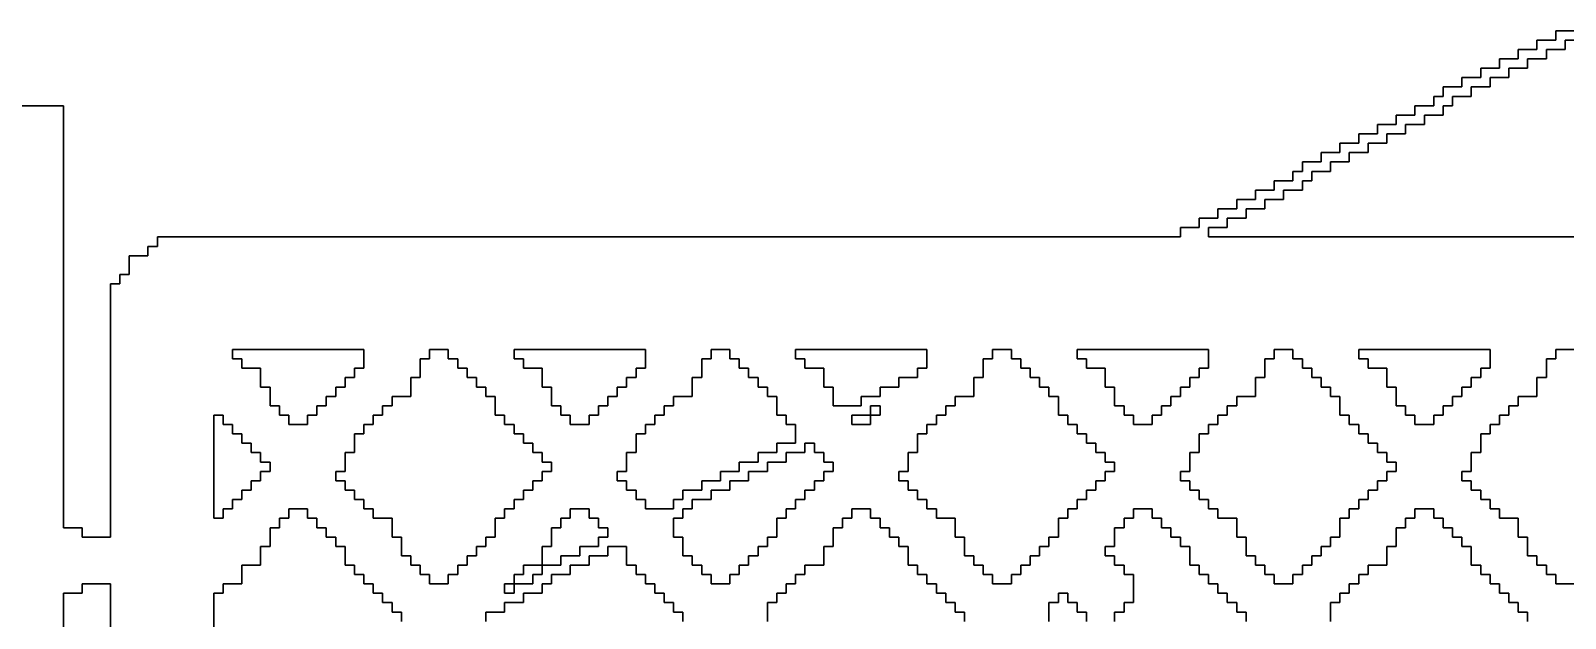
# Model space of a CAD drawing. Header units: millimetres. Extents: x 0 to 6624, y -35 to 3500.
# Drawn here: x 5087.6 to 5465.1, y 194.4 to 338.9 of the extents above; entities that cross this region are included whole.
import ezdxf

# ---------------------------------------------------------------- set-up
doc = ezdxf.new("R2010")
doc.units = ezdxf.units.MM
doc.layers.add('garden_ground', color=7, linetype='Continuous')
doc.layers.add('shiorido', color=7, linetype='Continuous')

msp = doc.modelspace()

# ---------------------------------------------------------------- linework, layer by layer
at = {"layer": 'garden_ground'}
for points in [[(5056.45, 320.49), (5095.7, 320.49), (5095.7, 216.73), (5100.31, 216.73), (5100.31, 214.43), (5107.24, 214.43), (5107.24, 276.68), (5109.55, 276.68), (5109.55, 278.99), (5111.86, 278.99), (5111.86, 283.6), (5116.47, 283.6), (5116.47, 285.9), (5118.78, 285.9), (5118.78, 288.21), (5370.4, 288.21), (5370.4, 290.51), (5375.01, 290.51), (5375.01, 292.82), (5379.63, 292.82), (5379.63, 295.13), (5384.25, 295.13), (5384.25, 297.43), (5388.86, 297.43), (5388.86, 299.74), (5393.48, 299.74), (5393.48, 302.04), (5398.1, 302.04), (5398.1, 304.35), (5400.41, 304.35), (5400.41, 306.65), (5405.02, 306.65), (5405.02, 308.96), (5409.64, 308.96), (5409.64, 311.26), (5414.26, 311.26), (5414.26, 313.57), (5418.87, 313.57), (5418.87, 315.88), (5423.49, 315.88), (5423.49, 318.18), (5428.11, 318.18), (5428.11, 320.49), (5432.72, 320.49), (5432.72, 322.79), (5435.03, 322.79), (5435.03, 325.1), (5439.65, 325.1), (5439.65, 327.4), (5444.27, 327.4), (5444.27, 329.71), (5448.88, 329.71), (5448.88, 332.02), (5453.5, 332.02), (5453.5, 334.32), (5458.12, 334.32), (5458.12, 336.63), (5462.73, 336.63), (5462.73, 338.93), (5467.35, 338.93)], [(5469.66, 336.63), (5465.04, 336.63), (5465.04, 334.32), (5460.42, 334.32), (5460.42, 332.02), (5455.81, 332.02), (5455.81, 329.71), (5451.19, 329.71), (5451.19, 327.4), (5446.57, 327.4), (5446.57, 325.1), (5441.96, 325.1), (5441.96, 322.79), (5437.34, 322.79), (5437.34, 320.49), (5435.03, 320.49), (5435.03, 318.18), (5430.42, 318.18), (5430.42, 315.88), (5425.8, 315.88), (5425.8, 313.57), (5421.18, 313.57), (5421.18, 311.26), (5416.57, 311.26), (5416.57, 308.96), (5411.95, 308.96), (5411.95, 306.65), (5407.33, 306.65), (5407.33, 304.35), (5402.71, 304.35), (5402.71, 302.04), (5400.41, 302.04), (5400.41, 299.74), (5395.79, 299.74), (5395.79, 297.43), (5391.17, 297.43), (5391.17, 295.13), (5386.56, 295.13), (5386.56, 292.82), (5381.94, 292.82), (5381.94, 290.51), (5377.32, 290.51), (5377.32, 288.21), (5585.08, 288.21)], [(5467.35, 260.54), (5462.73, 260.54), (5462.73, 260.54), (5462.73, 258.23), (5460.42, 258.23), (5460.42, 253.62), (5458.12, 253.62), (5458.12, 249.01), (5453.5, 249.01), (5453.5, 246.71), (5451.19, 246.71), (5451.19, 244.4), (5448.88, 244.4), (5448.88, 242.09), (5446.57, 242.09), (5446.57, 239.79), (5444.27, 239.79), (5444.27, 235.18), (5441.96, 235.18), (5441.96, 230.57), (5439.65, 230.57), (5439.65, 228.26), (5441.96, 228.26), (5441.96, 225.96), (5444.27, 225.96), (5444.27, 223.65), (5446.57, 223.65), (5446.57, 221.34), (5448.88, 221.34), (5448.88, 219.04), (5453.5, 219.04), (5453.5, 214.43), (5455.81, 214.43), (5455.81, 209.82), (5458.12, 209.82), (5458.12, 207.51), (5460.42, 207.51), (5460.42, 205.2), (5462.73, 205.2), (5462.73, 202.9), (5467.35, 202.9)], [(5178.8, 193.68), (5178.8, 195.98), (5176.49, 195.98), (5176.49, 198.29), (5174.18, 198.29), (5174.18, 200.59), (5171.87, 200.59), (5171.87, 202.9), (5169.57, 202.9), (5169.57, 205.2), (5167.26, 205.2), (5167.26, 207.51), (5164.95, 207.51), (5164.95, 212.12), (5162.64, 212.12), (5162.64, 214.43), (5160.33, 214.43), (5160.33, 216.73), (5158.02, 216.73), (5158.02, 219.04), (5155.72, 219.04), (5155.72, 221.34), (5151.1, 221.34), (5151.1, 221.34), (5151.1, 219.04), (5148.79, 219.04), (5148.79, 216.73), (5146.48, 216.73), (5146.48, 212.12), (5144.17, 212.12), (5144.17, 207.51), (5139.56, 207.51), (5139.56, 202.9), (5134.94, 202.9), (5134.94, 200.59), (5132.63, 200.59), (5132.63, 184.45)], [(5317.3, 193.68), (5317.3, 195.98), (5315, 195.98), (5315, 198.29), (5312.69, 198.29), (5312.69, 200.59), (5310.38, 200.59), (5310.38, 202.9), (5308.07, 202.9), (5308.07, 205.2), (5305.76, 205.2), (5305.76, 207.51), (5303.45, 207.51), (5303.45, 212.12), (5301.14, 212.12), (5301.14, 214.43), (5298.84, 214.43), (5298.84, 216.73), (5296.53, 216.73), (5296.53, 219.04), (5294.22, 219.04), (5294.22, 221.34), (5289.6, 221.34), (5289.6, 221.34), (5289.6, 219.04), (5287.29, 219.04), (5287.29, 216.73), (5284.99, 216.73), (5284.99, 212.12), (5282.68, 212.12), (5282.68, 207.51), (5278.06, 207.51), (5278.06, 205.2), (5275.75, 205.2), (5275.75, 202.9), (5273.44, 202.9), (5273.44, 200.59), (5271.14, 200.59), (5271.14, 198.29), (5268.83, 198.29), (5268.83, 193.68)], [(5386.56, 193.68), (5386.56, 195.98), (5384.25, 195.98), (5384.25, 198.29), (5381.94, 198.29), (5381.94, 200.59), (5379.63, 200.59), (5379.63, 202.9), (5377.32, 202.9), (5377.32, 205.2), (5375.01, 205.2), (5375.01, 207.51), (5372.71, 207.51), (5372.71, 212.12), (5370.4, 212.12), (5370.4, 214.43), (5368.09, 214.43), (5368.09, 216.73), (5365.78, 216.73), (5365.78, 219.04), (5363.47, 219.04), (5363.47, 221.34), (5358.86, 221.34), (5358.86, 221.34), (5358.86, 219.04), (5356.55, 219.04), (5356.55, 216.73), (5354.24, 216.73), (5354.24, 212.12), (5351.93, 212.12), (5351.93, 209.82), (5354.24, 209.82), (5354.24, 207.51), (5356.55, 207.51), (5356.55, 205.2), (5358.86, 205.2), (5358.86, 198.29), (5356.55, 198.29), (5356.55, 195.98), (5354.24, 195.98), (5354.24, 193.68)], [(5455.81, 193.68), (5455.81, 195.98), (5453.5, 195.98), (5453.5, 198.29), (5451.19, 198.29), (5451.19, 200.59), (5448.88, 200.59), (5448.88, 202.9), (5446.57, 202.9), (5446.57, 205.2), (5444.27, 205.2), (5444.27, 207.51), (5441.96, 207.51), (5441.96, 212.12), (5439.65, 212.12), (5439.65, 214.43), (5437.34, 214.43), (5437.34, 216.73), (5435.03, 216.73), (5435.03, 219.04), (5432.72, 219.04), (5432.72, 221.34), (5428.11, 221.34), (5428.11, 221.34), (5428.11, 219.04), (5425.8, 219.04), (5425.8, 216.73), (5423.49, 216.73), (5423.49, 212.12), (5421.18, 212.12), (5421.18, 207.51), (5416.57, 207.51), (5416.57, 205.2), (5414.26, 205.2), (5414.26, 202.9), (5411.95, 202.9), (5411.95, 200.59), (5409.64, 200.59), (5409.64, 198.29), (5407.33, 198.29), (5407.33, 193.68)], [(5248.05, 193.68), (5248.05, 195.98), (5245.74, 195.98), (5245.74, 198.29), (5243.43, 198.29), (5243.43, 200.59), (5241.13, 200.59), (5241.13, 202.9), (5238.82, 202.9), (5238.82, 205.2), (5236.51, 205.2), (5236.51, 207.51), (5234.2, 207.51), (5234.2, 212.12), (5229.58, 212.12), (5229.58, 212.12), (5229.58, 209.82), (5224.97, 209.82), (5224.97, 207.51), (5220.35, 207.51), (5220.35, 205.2), (5215.73, 205.2), (5215.73, 202.9), (5213.43, 202.9), (5213.43, 200.59), (5208.81, 200.59), (5208.81, 198.29), (5204.19, 198.29), (5204.19, 195.98), (5199.58, 195.98), (5199.58, 193.68)], [(5347.31, 193.68), (5347.31, 195.98), (5345, 195.98), (5345, 198.29), (5342.7, 198.29), (5342.7, 200.59), (5340.39, 200.59), (5340.39, 198.29), (5338.08, 198.29), (5338.08, 193.68)]]:
    msp.add_lwpolyline(points, dxfattribs=at)
for points in [[(5137.25, 260.54), (5137.25, 258.23), (5139.56, 258.23), (5139.56, 255.93), (5144.17, 255.93), (5144.17, 251.32), (5146.48, 251.32), (5146.48, 246.71), (5148.79, 246.71), (5148.79, 244.4), (5151.1, 244.4), (5151.1, 242.09), (5155.72, 242.09), (5155.72, 244.4), (5158.02, 244.4), (5158.02, 246.71), (5160.33, 246.71), (5160.33, 249.01), (5162.64, 249.01), (5162.64, 251.32), (5164.95, 251.32), (5164.95, 253.62), (5167.26, 253.62), (5167.26, 255.93), (5169.57, 255.93), (5169.57, 260.54), (5137.25, 260.54)], [(5185.72, 260.54), (5185.72, 258.23), (5183.42, 258.23), (5183.42, 253.62), (5181.11, 253.62), (5181.11, 249.01), (5176.49, 249.01), (5176.49, 246.71), (5174.18, 246.71), (5174.18, 244.4), (5171.87, 244.4), (5171.87, 242.09), (5169.57, 242.09), (5169.57, 239.79), (5167.26, 239.79), (5167.26, 235.18), (5164.95, 235.18), (5164.95, 230.57), (5162.64, 230.57), (5162.64, 228.26), (5164.95, 228.26), (5164.95, 225.96), (5167.26, 225.96), (5167.26, 223.65), (5169.57, 223.65), (5169.57, 221.34), (5171.87, 221.34), (5171.87, 219.04), (5176.49, 219.04), (5176.49, 214.43), (5178.8, 214.43), (5178.8, 209.82), (5181.11, 209.82), (5181.11, 207.51), (5183.42, 207.51), (5183.42, 205.2), (5185.72, 205.2), (5185.72, 202.9), (5190.34, 202.9), (5190.34, 205.2), (5192.65, 205.2), (5192.65, 207.51), (5194.96, 207.51), (5194.96, 209.82), (5197.27, 209.82), (5197.27, 212.12), (5199.58, 212.12), (5199.58, 214.43), (5201.88, 214.43), (5201.88, 219.04), (5204.19, 219.04), (5204.19, 221.34), (5206.5, 221.34), (5206.5, 223.65), (5208.81, 223.65), (5208.81, 225.96), (5211.12, 225.96), (5211.12, 228.26), (5213.43, 228.26), (5213.43, 230.57), (5215.73, 230.57), (5215.73, 232.87), (5213.43, 232.87), (5213.43, 235.18), (5211.12, 235.18), (5211.12, 237.48), (5208.81, 237.48), (5208.81, 239.79), (5206.5, 239.79), (5206.5, 242.09), (5204.19, 242.09), (5204.19, 244.4), (5201.88, 244.4), (5201.88, 249.01), (5199.58, 249.01), (5199.58, 251.32), (5197.27, 251.32), (5197.27, 253.62), (5194.96, 253.62), (5194.96, 255.93), (5192.65, 255.93), (5192.65, 258.23), (5190.34, 258.23), (5190.34, 260.54), (5185.72, 260.54)], [(5206.5, 260.54), (5206.5, 258.23), (5208.81, 258.23), (5208.81, 255.93), (5213.43, 255.93), (5213.43, 251.32), (5215.73, 251.32), (5215.73, 246.71), (5218.04, 246.71), (5218.04, 244.4), (5220.35, 244.4), (5220.35, 242.09), (5224.97, 242.09), (5224.97, 244.4), (5227.28, 244.4), (5227.28, 246.71), (5229.58, 246.71), (5229.58, 249.01), (5231.89, 249.01), (5231.89, 251.32), (5234.2, 251.32), (5234.2, 253.62), (5236.51, 253.62), (5236.51, 255.93), (5238.82, 255.93), (5238.82, 260.54), (5206.5, 260.54)], [(5254.98, 260.54), (5254.98, 258.23), (5252.67, 258.23), (5252.67, 253.62), (5250.36, 253.62), (5250.36, 249.01), (5245.74, 249.01), (5245.74, 246.71), (5243.43, 246.71), (5243.43, 244.4), (5241.13, 244.4), (5241.13, 242.09), (5238.82, 242.09), (5238.82, 239.79), (5236.51, 239.79), (5236.51, 235.18), (5234.2, 235.18), (5234.2, 230.57), (5231.89, 230.57), (5231.89, 228.26), (5234.2, 228.26), (5234.2, 225.96), (5236.51, 225.96), (5236.51, 223.65), (5238.82, 223.65), (5238.82, 221.34), (5245.74, 221.34), (5245.74, 223.65), (5248.05, 223.65), (5248.05, 225.96), (5252.67, 225.96), (5252.67, 228.26), (5257.29, 228.26), (5257.29, 230.57), (5261.9, 230.57), (5261.9, 232.87), (5266.52, 232.87), (5266.52, 235.18), (5271.14, 235.18), (5271.14, 237.48), (5275.75, 237.48), (5275.75, 242.09), (5273.44, 242.09), (5273.44, 244.4), (5271.14, 244.4), (5271.14, 249.01), (5268.83, 249.01), (5268.83, 251.32), (5266.52, 251.32), (5266.52, 253.62), (5264.21, 253.62), (5264.21, 255.93), (5261.9, 255.93), (5261.9, 258.23), (5259.59, 258.23), (5259.59, 260.54), (5254.98, 260.54)], [(5275.75, 260.54), (5275.75, 258.23), (5278.06, 258.23), (5278.06, 255.93), (5282.68, 255.93), (5282.68, 251.32), (5284.99, 251.32), (5284.99, 246.71), (5291.91, 246.71), (5291.91, 249.01), (5296.53, 249.01), (5296.53, 251.32), (5301.14, 251.32), (5301.14, 253.62), (5305.76, 253.62), (5305.76, 255.93), (5308.07, 255.93), (5308.07, 260.54), (5275.75, 260.54)], [(5324.23, 260.54), (5324.23, 258.23), (5321.92, 258.23), (5321.92, 253.62), (5319.61, 253.62), (5319.61, 249.01), (5315, 249.01), (5315, 246.71), (5312.69, 246.71), (5312.69, 244.4), (5310.38, 244.4), (5310.38, 242.09), (5308.07, 242.09), (5308.07, 239.79), (5305.76, 239.79), (5305.76, 235.18), (5303.45, 235.18), (5303.45, 230.57), (5301.14, 230.57), (5301.14, 228.26), (5303.45, 228.26), (5303.45, 225.96), (5305.76, 225.96), (5305.76, 223.65), (5308.07, 223.65), (5308.07, 221.34), (5310.38, 221.34), (5310.38, 219.04), (5315, 219.04), (5315, 214.43), (5317.3, 214.43), (5317.3, 209.82), (5319.61, 209.82), (5319.61, 207.51), (5321.92, 207.51), (5321.92, 205.2), (5324.23, 205.2), (5324.23, 202.9), (5328.85, 202.9), (5328.85, 205.2), (5331.15, 205.2), (5331.15, 207.51), (5333.46, 207.51), (5333.46, 209.82), (5335.77, 209.82), (5335.77, 212.12), (5338.08, 212.12), (5338.08, 214.43), (5340.39, 214.43), (5340.39, 219.04), (5342.7, 219.04), (5342.7, 221.34), (5345, 221.34), (5345, 223.65), (5347.31, 223.65), (5347.31, 225.96), (5349.62, 225.96), (5349.62, 228.26), (5351.93, 228.26), (5351.93, 230.57), (5354.24, 230.57), (5354.24, 232.87), (5351.93, 232.87), (5351.93, 235.18), (5349.62, 235.18), (5349.62, 237.48), (5347.31, 237.48), (5347.31, 239.79), (5345, 239.79), (5345, 242.09), (5342.7, 242.09), (5342.7, 244.4), (5340.39, 244.4), (5340.39, 249.01), (5338.08, 249.01), (5338.08, 251.32), (5335.77, 251.32), (5335.77, 253.62), (5333.46, 253.62), (5333.46, 255.93), (5331.15, 255.93), (5331.15, 258.23), (5328.85, 258.23), (5328.85, 260.54), (5324.23, 260.54)], [(5345, 260.54), (5345, 258.23), (5347.31, 258.23), (5347.31, 255.93), (5351.93, 255.93), (5351.93, 251.32), (5354.24, 251.32), (5354.24, 246.71), (5356.55, 246.71), (5356.55, 244.4), (5358.86, 244.4), (5358.86, 242.09), (5363.47, 242.09), (5363.47, 244.4), (5365.78, 244.4), (5365.78, 246.71), (5368.09, 246.71), (5368.09, 249.01), (5370.4, 249.01), (5370.4, 251.32), (5372.71, 251.32), (5372.71, 253.62), (5375.01, 253.62), (5375.01, 255.93), (5377.32, 255.93), (5377.32, 260.54), (5345, 260.54)], [(5393.48, 260.54), (5393.48, 258.23), (5391.17, 258.23), (5391.17, 253.62), (5388.86, 253.62), (5388.86, 249.01), (5384.25, 249.01), (5384.25, 246.71), (5381.94, 246.71), (5381.94, 244.4), (5379.63, 244.4), (5379.63, 242.09), (5377.32, 242.09), (5377.32, 239.79), (5375.01, 239.79), (5375.01, 235.18), (5372.71, 235.18), (5372.71, 230.57), (5370.4, 230.57), (5370.4, 228.26), (5372.71, 228.26), (5372.71, 225.96), (5375.01, 225.96), (5375.01, 223.65), (5377.32, 223.65), (5377.32, 221.34), (5379.63, 221.34), (5379.63, 219.04), (5384.25, 219.04), (5384.25, 214.43), (5386.56, 214.43), (5386.56, 209.82), (5388.86, 209.82), (5388.86, 207.51), (5391.17, 207.51), (5391.17, 205.2), (5393.48, 205.2), (5393.48, 202.9), (5398.1, 202.9), (5398.1, 205.2), (5400.41, 205.2), (5400.41, 207.51), (5402.71, 207.51), (5402.71, 209.82), (5405.02, 209.82), (5405.02, 212.12), (5407.33, 212.12), (5407.33, 214.43), (5409.64, 214.43), (5409.64, 219.04), (5411.95, 219.04), (5411.95, 221.34), (5414.26, 221.34), (5414.26, 223.65), (5416.57, 223.65), (5416.57, 225.96), (5418.87, 225.96), (5418.87, 228.26), (5421.18, 228.26), (5421.18, 230.57), (5423.49, 230.57), (5423.49, 232.87), (5421.18, 232.87), (5421.18, 235.18), (5418.87, 235.18), (5418.87, 237.48), (5416.57, 237.48), (5416.57, 239.79), (5414.26, 239.79), (5414.26, 242.09), (5411.95, 242.09), (5411.95, 244.4), (5409.64, 244.4), (5409.64, 249.01), (5407.33, 249.01), (5407.33, 251.32), (5405.02, 251.32), (5405.02, 253.62), (5402.71, 253.62), (5402.71, 255.93), (5400.41, 255.93), (5400.41, 258.23), (5398.1, 258.23), (5398.1, 260.54), (5393.48, 260.54)], [(5414.26, 260.54), (5414.26, 258.23), (5416.57, 258.23), (5416.57, 255.93), (5421.18, 255.93), (5421.18, 251.32), (5423.49, 251.32), (5423.49, 246.71), (5425.8, 246.71), (5425.8, 244.4), (5428.11, 244.4), (5428.11, 242.09), (5432.72, 242.09), (5432.72, 244.4), (5435.03, 244.4), (5435.03, 246.71), (5437.34, 246.71), (5437.34, 249.01), (5439.65, 249.01), (5439.65, 251.32), (5441.96, 251.32), (5441.96, 253.62), (5444.27, 253.62), (5444.27, 255.93), (5446.57, 255.93), (5446.57, 260.54), (5414.26, 260.54)], [(5294.22, 246.71), (5294.22, 244.4), (5296.53, 244.4), (5296.53, 246.71), (5294.22, 246.71)], [(5132.63, 244.4), (5132.63, 219.04), (5134.94, 219.04), (5134.94, 221.34), (5137.25, 221.34), (5137.25, 223.65), (5139.56, 223.65), (5139.56, 225.96), (5141.87, 225.96), (5141.87, 228.26), (5144.17, 228.26), (5144.17, 230.57), (5146.48, 230.57), (5146.48, 232.87), (5144.17, 232.87), (5144.17, 235.18), (5141.87, 235.18), (5141.87, 237.48), (5139.56, 237.48), (5139.56, 239.79), (5137.25, 239.79), (5137.25, 242.09), (5134.94, 242.09), (5134.94, 244.4), (5132.63, 244.4)], [(5289.6, 244.4), (5289.6, 242.09), (5294.22, 242.09), (5294.22, 244.4), (5289.6, 244.4)], [(5278.06, 237.48), (5278.06, 235.18), (5273.44, 235.18), (5273.44, 232.87), (5268.83, 232.87), (5268.83, 230.57), (5264.21, 230.57), (5264.21, 228.26), (5259.59, 228.26), (5259.59, 225.96), (5254.98, 225.96), (5254.98, 223.65), (5250.36, 223.65), (5250.36, 221.34), (5248.05, 221.34), (5248.05, 219.04), (5245.74, 219.04), (5245.74, 214.43), (5248.05, 214.43), (5248.05, 209.82), (5250.36, 209.82), (5250.36, 207.51), (5252.67, 207.51), (5252.67, 205.2), (5254.98, 205.2), (5254.98, 202.9), (5259.59, 202.9), (5259.59, 205.2), (5261.9, 205.2), (5261.9, 207.51), (5264.21, 207.51), (5264.21, 209.82), (5266.52, 209.82), (5266.52, 212.12), (5268.83, 212.12), (5268.83, 214.43), (5271.14, 214.43), (5271.14, 219.04), (5273.44, 219.04), (5273.44, 221.34), (5275.75, 221.34), (5275.75, 223.65), (5278.06, 223.65), (5278.06, 225.96), (5280.37, 225.96), (5280.37, 228.26), (5282.68, 228.26), (5282.68, 230.57), (5284.99, 230.57), (5284.99, 232.87), (5282.68, 232.87), (5282.68, 235.18), (5280.37, 235.18), (5280.37, 237.48), (5278.06, 237.48)], [(5220.35, 221.34), (5220.35, 219.04), (5218.04, 219.04), (5218.04, 216.73), (5215.73, 216.73), (5215.73, 212.12), (5213.43, 212.12), (5213.43, 207.51), (5218.04, 207.51), (5218.04, 209.82), (5222.66, 209.82), (5222.66, 212.12), (5227.28, 212.12), (5227.28, 214.43), (5229.58, 214.43), (5229.58, 216.73), (5227.28, 216.73), (5227.28, 219.04), (5224.97, 219.04), (5224.97, 221.34), (5220.35, 221.34)], [(5208.81, 207.51), (5208.81, 205.2), (5206.5, 205.2), (5206.5, 202.9), (5211.12, 202.9), (5211.12, 205.2), (5213.43, 205.2), (5213.43, 207.51), (5208.81, 207.51)], [(5100.31, 202.9), (5100.31, 200.59), (5095.7, 200.59), (5095.7, 110.67), (5100.31, 110.67), (5100.31, 108.37), (5107.24, 108.37), (5107.24, 202.9), (5100.31, 202.9)], [(5204.19, 202.9), (5204.19, 200.59), (5206.5, 200.59), (5206.5, 202.9), (5204.19, 202.9)]]:
    msp.add_lwpolyline(points, close=True, dxfattribs=at)
at = {"layer": 'shiorido'}
for points in [[(5467.35, 338.93), (5462.73, 338.93), (5462.73, 336.63), (5458.12, 336.63), (5458.12, 334.32), (5453.5, 334.32), (5453.5, 332.02), (5448.88, 332.02), (5448.88, 329.71), (5444.27, 329.71), (5444.27, 327.4), (5439.65, 327.4), (5439.65, 325.1), (5435.03, 325.1), (5435.03, 322.79), (5432.72, 322.79), (5432.72, 320.49), (5428.11, 320.49), (5428.11, 318.18), (5423.49, 318.18), (5423.49, 315.88), (5418.87, 315.88), (5418.87, 313.57), (5414.26, 313.57), (5414.26, 311.26), (5409.64, 311.26), (5409.64, 308.96), (5405.02, 308.96), (5405.02, 306.65), (5400.41, 306.65), (5400.41, 304.35), (5398.1, 304.35), (5398.1, 302.04), (5393.48, 302.04), (5393.48, 299.74), (5388.86, 299.74), (5388.86, 297.43), (5384.25, 297.43), (5384.25, 295.13), (5379.63, 295.13), (5379.63, 292.82), (5375.01, 292.82), (5375.01, 290.51), (5370.4, 290.51), (5370.4, 288.21), (5118.78, 288.21), (5118.78, 285.9), (5116.47, 285.9), (5116.47, 283.6), (5111.86, 283.6), (5111.86, 278.99), (5109.55, 278.99), (5109.55, 276.68), (5107.24, 276.68), (5107.24, 214.43), (5100.31, 214.43), (5100.31, 216.73), (5095.7, 216.73), (5095.7, 320.49), (5056.45, 320.49)], [(5585.08, 288.21), (5377.32, 288.21), (5377.32, 290.51), (5381.94, 290.51), (5381.94, 292.82), (5386.56, 292.82), (5386.56, 295.13), (5391.17, 295.13), (5391.17, 297.43), (5395.79, 297.43), (5395.79, 299.74), (5400.41, 299.74), (5400.41, 302.04), (5402.71, 302.04), (5402.71, 304.35), (5407.33, 304.35), (5407.33, 306.65), (5411.95, 306.65), (5411.95, 308.96), (5416.57, 308.96), (5416.57, 311.26), (5421.18, 311.26), (5421.18, 313.57), (5425.8, 313.57), (5425.8, 315.88), (5430.42, 315.88), (5430.42, 318.18), (5435.03, 318.18), (5435.03, 320.49), (5437.34, 320.49), (5437.34, 322.79), (5441.96, 322.79), (5441.96, 325.1), (5446.57, 325.1), (5446.57, 327.4), (5451.19, 327.4), (5451.19, 329.71), (5455.81, 329.71), (5455.81, 332.02), (5460.42, 332.02), (5460.42, 334.32), (5465.04, 334.32), (5465.04, 336.63), (5469.66, 336.63)], [(5467.35, 202.9), (5462.73, 202.9), (5462.73, 205.2), (5460.42, 205.2), (5460.42, 207.51), (5458.12, 207.51), (5458.12, 209.82), (5455.81, 209.82), (5455.81, 214.43), (5453.5, 214.43), (5453.5, 219.04), (5448.88, 219.04), (5448.88, 221.34), (5446.57, 221.34), (5446.57, 223.65), (5444.27, 223.65), (5444.27, 225.96), (5441.96, 225.96), (5441.96, 228.26), (5439.65, 228.26), (5439.65, 230.57), (5441.96, 230.57), (5441.96, 235.18), (5444.27, 235.18), (5444.27, 239.79), (5446.57, 239.79), (5446.57, 242.09), (5448.88, 242.09), (5448.88, 244.4), (5451.19, 244.4), (5451.19, 246.71), (5453.5, 246.71), (5453.5, 249.01), (5458.12, 249.01), (5458.12, 253.62), (5460.42, 253.62), (5460.42, 258.23), (5462.73, 258.23), (5462.73, 260.54), (5462.73, 260.54), (5467.35, 260.54)], [(5132.63, 184.45), (5132.63, 200.59), (5134.94, 200.59), (5134.94, 202.9), (5139.56, 202.9), (5139.56, 207.51), (5144.17, 207.51), (5144.17, 212.12), (5146.48, 212.12), (5146.48, 216.73), (5148.79, 216.73), (5148.79, 219.04), (5151.1, 219.04), (5151.1, 221.34), (5151.1, 221.34), (5155.72, 221.34), (5155.72, 219.04), (5158.02, 219.04), (5158.02, 216.73), (5160.33, 216.73), (5160.33, 214.43), (5162.64, 214.43), (5162.64, 212.12), (5164.95, 212.12), (5164.95, 207.51), (5167.26, 207.51), (5167.26, 205.2), (5169.57, 205.2), (5169.57, 202.9), (5171.87, 202.9), (5171.87, 200.59), (5174.18, 200.59), (5174.18, 198.29), (5176.49, 198.29), (5176.49, 195.98), (5178.8, 195.98), (5178.8, 193.68)], [(5268.83, 193.68), (5268.83, 198.29), (5271.14, 198.29), (5271.14, 200.59), (5273.44, 200.59), (5273.44, 202.9), (5275.75, 202.9), (5275.75, 205.2), (5278.06, 205.2), (5278.06, 207.51), (5282.68, 207.51), (5282.68, 212.12), (5284.99, 212.12), (5284.99, 216.73), (5287.29, 216.73), (5287.29, 219.04), (5289.6, 219.04), (5289.6, 221.34), (5289.6, 221.34), (5294.22, 221.34), (5294.22, 219.04), (5296.53, 219.04), (5296.53, 216.73), (5298.84, 216.73), (5298.84, 214.43), (5301.14, 214.43), (5301.14, 212.12), (5303.45, 212.12), (5303.45, 207.51), (5305.76, 207.51), (5305.76, 205.2), (5308.07, 205.2), (5308.07, 202.9), (5310.38, 202.9), (5310.38, 200.59), (5312.69, 200.59), (5312.69, 198.29), (5315, 198.29), (5315, 195.98), (5317.3, 195.98), (5317.3, 193.68)], [(5354.24, 193.68), (5354.24, 195.98), (5356.55, 195.98), (5356.55, 198.29), (5358.86, 198.29), (5358.86, 205.2), (5356.55, 205.2), (5356.55, 207.51), (5354.24, 207.51), (5354.24, 209.82), (5351.93, 209.82), (5351.93, 212.12), (5354.24, 212.12), (5354.24, 216.73), (5356.55, 216.73), (5356.55, 219.04), (5358.86, 219.04), (5358.86, 221.34), (5358.86, 221.34), (5363.47, 221.34), (5363.47, 219.04), (5365.78, 219.04), (5365.78, 216.73), (5368.09, 216.73), (5368.09, 214.43), (5370.4, 214.43), (5370.4, 212.12), (5372.71, 212.12), (5372.71, 207.51), (5375.01, 207.51), (5375.01, 205.2), (5377.32, 205.2), (5377.32, 202.9), (5379.63, 202.9), (5379.63, 200.59), (5381.94, 200.59), (5381.94, 198.29), (5384.25, 198.29), (5384.25, 195.98), (5386.56, 195.98), (5386.56, 193.68)], [(5407.33, 193.68), (5407.33, 198.29), (5409.64, 198.29), (5409.64, 200.59), (5411.95, 200.59), (5411.95, 202.9), (5414.26, 202.9), (5414.26, 205.2), (5416.57, 205.2), (5416.57, 207.51), (5421.18, 207.51), (5421.18, 212.12), (5423.49, 212.12), (5423.49, 216.73), (5425.8, 216.73), (5425.8, 219.04), (5428.11, 219.04), (5428.11, 221.34), (5428.11, 221.34), (5432.72, 221.34), (5432.72, 219.04), (5435.03, 219.04), (5435.03, 216.73), (5437.34, 216.73), (5437.34, 214.43), (5439.65, 214.43), (5439.65, 212.12), (5441.96, 212.12), (5441.96, 207.51), (5444.27, 207.51), (5444.27, 205.2), (5446.57, 205.2), (5446.57, 202.9), (5448.88, 202.9), (5448.88, 200.59), (5451.19, 200.59), (5451.19, 198.29), (5453.5, 198.29), (5453.5, 195.98), (5455.81, 195.98), (5455.81, 193.68)], [(5199.58, 193.68), (5199.58, 195.98), (5204.19, 195.98), (5204.19, 198.29), (5208.81, 198.29), (5208.81, 200.59), (5213.43, 200.59), (5213.43, 202.9), (5215.73, 202.9), (5215.73, 205.2), (5220.35, 205.2), (5220.35, 207.51), (5224.97, 207.51), (5224.97, 209.82), (5229.58, 209.82), (5229.58, 212.12), (5229.58, 212.12), (5234.2, 212.12), (5234.2, 207.51), (5236.51, 207.51), (5236.51, 205.2), (5238.82, 205.2), (5238.82, 202.9), (5241.13, 202.9), (5241.13, 200.59), (5243.43, 200.59), (5243.43, 198.29), (5245.74, 198.29), (5245.74, 195.98), (5248.05, 195.98), (5248.05, 193.68)], [(5338.08, 193.68), (5338.08, 198.29), (5340.39, 198.29), (5340.39, 200.59), (5342.7, 200.59), (5342.7, 198.29), (5345, 198.29), (5345, 195.98), (5347.31, 195.98), (5347.31, 193.68)]]:
    msp.add_lwpolyline(points, dxfattribs=at)
for points in [[(5137.25, 260.54), (5169.57, 260.54), (5169.57, 255.93), (5167.26, 255.93), (5167.26, 253.62), (5164.95, 253.62), (5164.95, 251.32), (5162.64, 251.32), (5162.64, 249.01), (5160.33, 249.01), (5160.33, 246.71), (5158.02, 246.71), (5158.02, 244.4), (5155.72, 244.4), (5155.72, 242.09), (5151.1, 242.09), (5151.1, 244.4), (5148.79, 244.4), (5148.79, 246.71), (5146.48, 246.71), (5146.48, 251.32), (5144.17, 251.32), (5144.17, 255.93), (5139.56, 255.93), (5139.56, 258.23), (5137.25, 258.23), (5137.25, 260.54)], [(5185.72, 260.54), (5190.34, 260.54), (5190.34, 258.23), (5192.65, 258.23), (5192.65, 255.93), (5194.96, 255.93), (5194.96, 253.62), (5197.27, 253.62), (5197.27, 251.32), (5199.58, 251.32), (5199.58, 249.01), (5201.88, 249.01), (5201.88, 244.4), (5204.19, 244.4), (5204.19, 242.09), (5206.5, 242.09), (5206.5, 239.79), (5208.81, 239.79), (5208.81, 237.48), (5211.12, 237.48), (5211.12, 235.18), (5213.43, 235.18), (5213.43, 232.87), (5215.73, 232.87), (5215.73, 230.57), (5213.43, 230.57), (5213.43, 228.26), (5211.12, 228.26), (5211.12, 225.96), (5208.81, 225.96), (5208.81, 223.65), (5206.5, 223.65), (5206.5, 221.34), (5204.19, 221.34), (5204.19, 219.04), (5201.88, 219.04), (5201.88, 214.43), (5199.58, 214.43), (5199.58, 212.12), (5197.27, 212.12), (5197.27, 209.82), (5194.96, 209.82), (5194.96, 207.51), (5192.65, 207.51), (5192.65, 205.2), (5190.34, 205.2), (5190.34, 202.9), (5185.72, 202.9), (5185.72, 205.2), (5183.42, 205.2), (5183.42, 207.51), (5181.11, 207.51), (5181.11, 209.82), (5178.8, 209.82), (5178.8, 214.43), (5176.49, 214.43), (5176.49, 219.04), (5171.87, 219.04), (5171.87, 221.34), (5169.57, 221.34), (5169.57, 223.65), (5167.26, 223.65), (5167.26, 225.96), (5164.95, 225.96), (5164.95, 228.26), (5162.64, 228.26), (5162.64, 230.57), (5164.95, 230.57), (5164.95, 235.18), (5167.26, 235.18), (5167.26, 239.79), (5169.57, 239.79), (5169.57, 242.09), (5171.87, 242.09), (5171.87, 244.4), (5174.18, 244.4), (5174.18, 246.71), (5176.49, 246.71), (5176.49, 249.01), (5181.11, 249.01), (5181.11, 253.62), (5183.42, 253.62), (5183.42, 258.23), (5185.72, 258.23), (5185.72, 260.54)], [(5206.5, 260.54), (5238.82, 260.54), (5238.82, 255.93), (5236.51, 255.93), (5236.51, 253.62), (5234.2, 253.62), (5234.2, 251.32), (5231.89, 251.32), (5231.89, 249.01), (5229.58, 249.01), (5229.58, 246.71), (5227.28, 246.71), (5227.28, 244.4), (5224.97, 244.4), (5224.97, 242.09), (5220.35, 242.09), (5220.35, 244.4), (5218.04, 244.4), (5218.04, 246.71), (5215.73, 246.71), (5215.73, 251.32), (5213.43, 251.32), (5213.43, 255.93), (5208.81, 255.93), (5208.81, 258.23), (5206.5, 258.23), (5206.5, 260.54)], [(5254.98, 260.54), (5259.59, 260.54), (5259.59, 258.23), (5261.9, 258.23), (5261.9, 255.93), (5264.21, 255.93), (5264.21, 253.62), (5266.52, 253.62), (5266.52, 251.32), (5268.83, 251.32), (5268.83, 249.01), (5271.14, 249.01), (5271.14, 244.4), (5273.44, 244.4), (5273.44, 242.09), (5275.75, 242.09), (5275.75, 237.48), (5271.14, 237.48), (5271.14, 235.18), (5266.52, 235.18), (5266.52, 232.87), (5261.9, 232.87), (5261.9, 230.57), (5257.29, 230.57), (5257.29, 228.26), (5252.67, 228.26), (5252.67, 225.96), (5248.05, 225.96), (5248.05, 223.65), (5245.74, 223.65), (5245.74, 221.34), (5238.82, 221.34), (5238.82, 223.65), (5236.51, 223.65), (5236.51, 225.96), (5234.2, 225.96), (5234.2, 228.26), (5231.89, 228.26), (5231.89, 230.57), (5234.2, 230.57), (5234.2, 235.18), (5236.51, 235.18), (5236.51, 239.79), (5238.82, 239.79), (5238.82, 242.09), (5241.13, 242.09), (5241.13, 244.4), (5243.43, 244.4), (5243.43, 246.71), (5245.74, 246.71), (5245.74, 249.01), (5250.36, 249.01), (5250.36, 253.62), (5252.67, 253.62), (5252.67, 258.23), (5254.98, 258.23), (5254.98, 260.54)], [(5275.75, 260.54), (5308.07, 260.54), (5308.07, 255.93), (5305.76, 255.93), (5305.76, 253.62), (5301.14, 253.62), (5301.14, 251.32), (5296.53, 251.32), (5296.53, 249.01), (5291.91, 249.01), (5291.91, 246.71), (5284.99, 246.71), (5284.99, 251.32), (5282.68, 251.32), (5282.68, 255.93), (5278.06, 255.93), (5278.06, 258.23), (5275.75, 258.23), (5275.75, 260.54)], [(5324.23, 260.54), (5328.85, 260.54), (5328.85, 258.23), (5331.15, 258.23), (5331.15, 255.93), (5333.46, 255.93), (5333.46, 253.62), (5335.77, 253.62), (5335.77, 251.32), (5338.08, 251.32), (5338.08, 249.01), (5340.39, 249.01), (5340.39, 244.4), (5342.7, 244.4), (5342.7, 242.09), (5345, 242.09), (5345, 239.79), (5347.31, 239.79), (5347.31, 237.48), (5349.62, 237.48), (5349.62, 235.18), (5351.93, 235.18), (5351.93, 232.87), (5354.24, 232.87), (5354.24, 230.57), (5351.93, 230.57), (5351.93, 228.26), (5349.62, 228.26), (5349.62, 225.96), (5347.31, 225.96), (5347.31, 223.65), (5345, 223.65), (5345, 221.34), (5342.7, 221.34), (5342.7, 219.04), (5340.39, 219.04), (5340.39, 214.43), (5338.08, 214.43), (5338.08, 212.12), (5335.77, 212.12), (5335.77, 209.82), (5333.46, 209.82), (5333.46, 207.51), (5331.15, 207.51), (5331.15, 205.2), (5328.85, 205.2), (5328.85, 202.9), (5324.23, 202.9), (5324.23, 205.2), (5321.92, 205.2), (5321.92, 207.51), (5319.61, 207.51), (5319.61, 209.82), (5317.3, 209.82), (5317.3, 214.43), (5315, 214.43), (5315, 219.04), (5310.38, 219.04), (5310.38, 221.34), (5308.07, 221.34), (5308.07, 223.65), (5305.76, 223.65), (5305.76, 225.96), (5303.45, 225.96), (5303.45, 228.26), (5301.14, 228.26), (5301.14, 230.57), (5303.45, 230.57), (5303.45, 235.18), (5305.76, 235.18), (5305.76, 239.79), (5308.07, 239.79), (5308.07, 242.09), (5310.38, 242.09), (5310.38, 244.4), (5312.69, 244.4), (5312.69, 246.71), (5315, 246.71), (5315, 249.01), (5319.61, 249.01), (5319.61, 253.62), (5321.92, 253.62), (5321.92, 258.23), (5324.23, 258.23), (5324.23, 260.54)], [(5345, 260.54), (5377.32, 260.54), (5377.32, 255.93), (5375.01, 255.93), (5375.01, 253.62), (5372.71, 253.62), (5372.71, 251.32), (5370.4, 251.32), (5370.4, 249.01), (5368.09, 249.01), (5368.09, 246.71), (5365.78, 246.71), (5365.78, 244.4), (5363.47, 244.4), (5363.47, 242.09), (5358.86, 242.09), (5358.86, 244.4), (5356.55, 244.4), (5356.55, 246.71), (5354.24, 246.71), (5354.24, 251.32), (5351.93, 251.32), (5351.93, 255.93), (5347.31, 255.93), (5347.31, 258.23), (5345, 258.23), (5345, 260.54)], [(5393.48, 260.54), (5398.1, 260.54), (5398.1, 258.23), (5400.41, 258.23), (5400.41, 255.93), (5402.71, 255.93), (5402.71, 253.62), (5405.02, 253.62), (5405.02, 251.32), (5407.33, 251.32), (5407.33, 249.01), (5409.64, 249.01), (5409.64, 244.4), (5411.95, 244.4), (5411.95, 242.09), (5414.26, 242.09), (5414.26, 239.79), (5416.57, 239.79), (5416.57, 237.48), (5418.87, 237.48), (5418.87, 235.18), (5421.18, 235.18), (5421.18, 232.87), (5423.49, 232.87), (5423.49, 230.57), (5421.18, 230.57), (5421.18, 228.26), (5418.87, 228.26), (5418.87, 225.96), (5416.57, 225.96), (5416.57, 223.65), (5414.26, 223.65), (5414.26, 221.34), (5411.95, 221.34), (5411.95, 219.04), (5409.64, 219.04), (5409.64, 214.43), (5407.33, 214.43), (5407.33, 212.12), (5405.02, 212.12), (5405.02, 209.82), (5402.71, 209.82), (5402.71, 207.51), (5400.41, 207.51), (5400.41, 205.2), (5398.1, 205.2), (5398.1, 202.9), (5393.48, 202.9), (5393.48, 205.2), (5391.17, 205.2), (5391.17, 207.51), (5388.86, 207.51), (5388.86, 209.82), (5386.56, 209.82), (5386.56, 214.43), (5384.25, 214.43), (5384.25, 219.04), (5379.63, 219.04), (5379.63, 221.34), (5377.32, 221.34), (5377.32, 223.65), (5375.01, 223.65), (5375.01, 225.96), (5372.71, 225.96), (5372.71, 228.26), (5370.4, 228.26), (5370.4, 230.57), (5372.71, 230.57), (5372.71, 235.18), (5375.01, 235.18), (5375.01, 239.79), (5377.32, 239.79), (5377.32, 242.09), (5379.63, 242.09), (5379.63, 244.4), (5381.94, 244.4), (5381.94, 246.71), (5384.25, 246.71), (5384.25, 249.01), (5388.86, 249.01), (5388.86, 253.62), (5391.17, 253.62), (5391.17, 258.23), (5393.48, 258.23), (5393.48, 260.54)], [(5414.26, 260.54), (5446.57, 260.54), (5446.57, 255.93), (5444.27, 255.93), (5444.27, 253.62), (5441.96, 253.62), (5441.96, 251.32), (5439.65, 251.32), (5439.65, 249.01), (5437.34, 249.01), (5437.34, 246.71), (5435.03, 246.71), (5435.03, 244.4), (5432.72, 244.4), (5432.72, 242.09), (5428.11, 242.09), (5428.11, 244.4), (5425.8, 244.4), (5425.8, 246.71), (5423.49, 246.71), (5423.49, 251.32), (5421.18, 251.32), (5421.18, 255.93), (5416.57, 255.93), (5416.57, 258.23), (5414.26, 258.23), (5414.26, 260.54)], [(5294.22, 246.71), (5296.53, 246.71), (5296.53, 244.4), (5294.22, 244.4), (5294.22, 246.71)], [(5132.63, 244.4), (5134.94, 244.4), (5134.94, 242.09), (5137.25, 242.09), (5137.25, 239.79), (5139.56, 239.79), (5139.56, 237.48), (5141.87, 237.48), (5141.87, 235.18), (5144.17, 235.18), (5144.17, 232.87), (5146.48, 232.87), (5146.48, 230.57), (5144.17, 230.57), (5144.17, 228.26), (5141.87, 228.26), (5141.87, 225.96), (5139.56, 225.96), (5139.56, 223.65), (5137.25, 223.65), (5137.25, 221.34), (5134.94, 221.34), (5134.94, 219.04), (5132.63, 219.04), (5132.63, 244.4)], [(5289.6, 244.4), (5294.22, 244.4), (5294.22, 242.09), (5289.6, 242.09), (5289.6, 244.4)], [(5278.06, 237.48), (5280.37, 237.48), (5280.37, 235.18), (5282.68, 235.18), (5282.68, 232.87), (5284.99, 232.87), (5284.99, 230.57), (5282.68, 230.57), (5282.68, 228.26), (5280.37, 228.26), (5280.37, 225.96), (5278.06, 225.96), (5278.06, 223.65), (5275.75, 223.65), (5275.75, 221.34), (5273.44, 221.34), (5273.44, 219.04), (5271.14, 219.04), (5271.14, 214.43), (5268.83, 214.43), (5268.83, 212.12), (5266.52, 212.12), (5266.52, 209.82), (5264.21, 209.82), (5264.21, 207.51), (5261.9, 207.51), (5261.9, 205.2), (5259.59, 205.2), (5259.59, 202.9), (5254.98, 202.9), (5254.98, 205.2), (5252.67, 205.2), (5252.67, 207.51), (5250.36, 207.51), (5250.36, 209.82), (5248.05, 209.82), (5248.05, 214.43), (5245.74, 214.43), (5245.74, 219.04), (5248.05, 219.04), (5248.05, 221.34), (5250.36, 221.34), (5250.36, 223.65), (5254.98, 223.65), (5254.98, 225.96), (5259.59, 225.96), (5259.59, 228.26), (5264.21, 228.26), (5264.21, 230.57), (5268.83, 230.57), (5268.83, 232.87), (5273.44, 232.87), (5273.44, 235.18), (5278.06, 235.18), (5278.06, 237.48)], [(5220.35, 221.34), (5224.97, 221.34), (5224.97, 219.04), (5227.28, 219.04), (5227.28, 216.73), (5229.58, 216.73), (5229.58, 214.43), (5227.28, 214.43), (5227.28, 212.12), (5222.66, 212.12), (5222.66, 209.82), (5218.04, 209.82), (5218.04, 207.51), (5213.43, 207.51), (5213.43, 212.12), (5215.73, 212.12), (5215.73, 216.73), (5218.04, 216.73), (5218.04, 219.04), (5220.35, 219.04), (5220.35, 221.34)], [(5208.81, 207.51), (5213.43, 207.51), (5213.43, 205.2), (5211.12, 205.2), (5211.12, 202.9), (5206.5, 202.9), (5206.5, 205.2), (5208.81, 205.2), (5208.81, 207.51)], [(5100.31, 202.9), (5107.24, 202.9), (5107.24, 108.37), (5100.31, 108.37), (5100.31, 110.67), (5095.7, 110.67), (5095.7, 200.59), (5100.31, 200.59), (5100.31, 202.9)], [(5204.19, 202.9), (5206.5, 202.9), (5206.5, 200.59), (5204.19, 200.59), (5204.19, 202.9)]]:
    msp.add_lwpolyline(points, close=True, dxfattribs=at)

doc.saveas('drawing.dxf')
